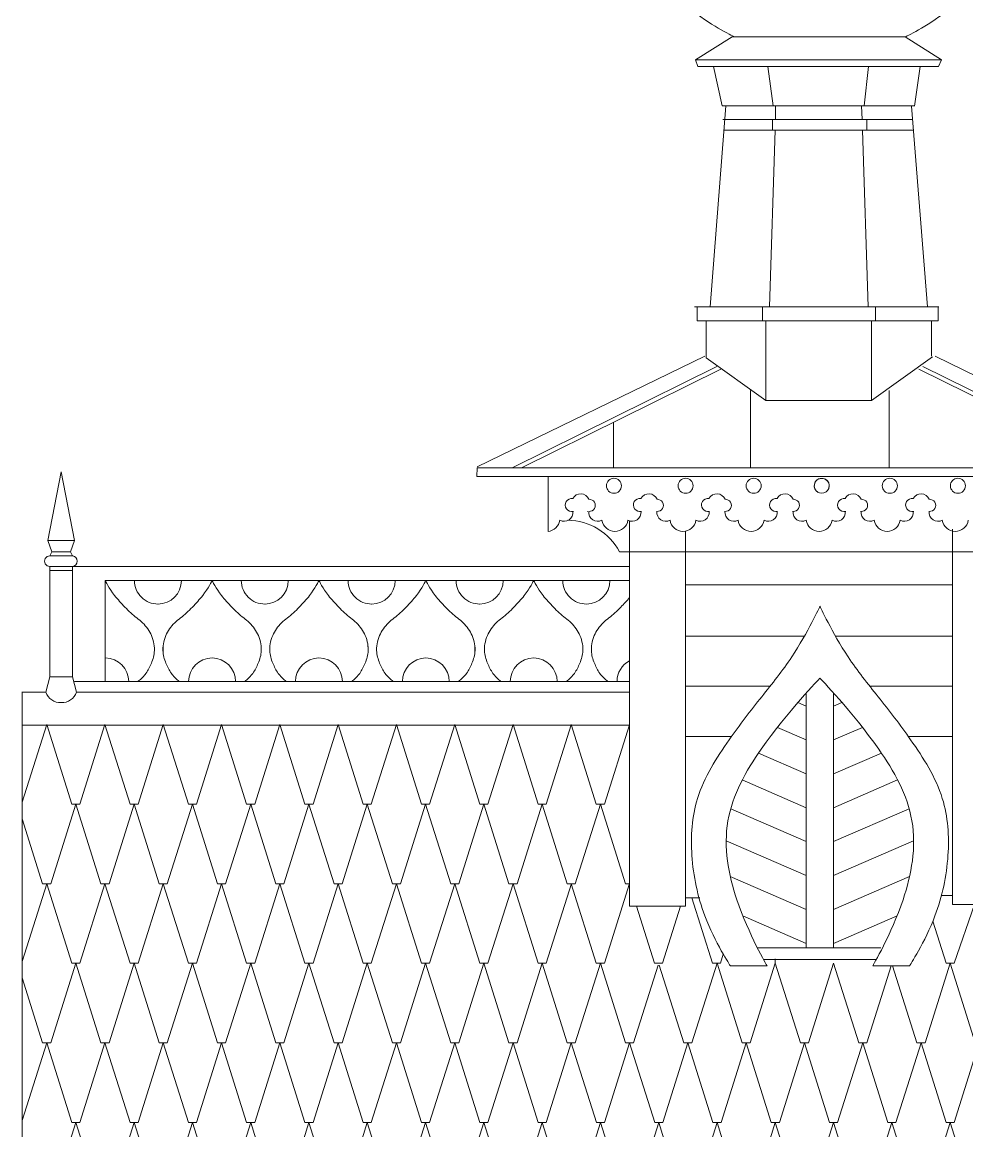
# Model space of a CAD drawing. Header units: millimetres. Extents: x 2399 to 111977, y 1313 to 59551.
# Drawn here: x 35691 to 38098, y 40216 to 43038 of the extents above; entities that cross this region are included whole.
import ezdxf

# ---------------------------------------------------------------- set-up
doc = ezdxf.new("R2010")
doc.units = ezdxf.units.MM
doc.layers.add('hatch1', color=7, linetype='Continuous', lineweight=20, true_color=0x6a6a6a)
doc.layers.add('main line', color=7, linetype='Continuous', lineweight=13)

msp = doc.modelspace()

# ---------------------------------------------------------------- linework, layer by layer
at = {"layer": 'hatch1', "color": 251, "linetype": 'Continuous', "lineweight": 20, "true_color": 0x6a6a6a}
for p, q in [((35753.6629, 41250.1817), (35691.1537, 41052.0918)), ((35753.6629, 41250.1817), (35817.6111, 41047.532)), ((35902.1505, 41250.1817), (35838.2024, 41047.532)), ((35902.1505, 41250.1817), (35966.0987, 41047.532)), ((36050.6381, 41250.1817), (35986.69, 41047.532)), ((36050.6381, 41250.1817), (36114.5862, 41047.532)), ((36199.1257, 41250.1817), (36135.1776, 41047.532)), ((36199.1257, 41250.1817), (36263.0738, 41047.532)), ((36347.6133, 41250.1817), (36283.6652, 41047.532)), ((36347.6133, 41250.1817), (36411.5614, 41047.532)), ((36496.1009, 41250.1817), (36432.1527, 41047.532)), ((36496.1009, 41250.1817), (36560.049, 41047.532)), ((36644.5885, 41250.1817), (36580.6403, 41047.532)), ((36644.5885, 41250.1817), (36708.5366, 41047.532)), ((36793.0761, 41250.1817), (36729.1279, 41047.532)), ((36793.0761, 41250.1817), (36857.0242, 41047.532)), ((36941.5636, 41250.1817), (36877.6155, 41047.532)), ((36941.5636, 41250.1817), (37005.5118, 41047.532)), ((37089.834, 41249.4932), (37026.1031, 41047.532)), ((37089.834, 41250.1817), (37153.7821, 41047.532)), ((37238.1043, 41249.4932), (37174.3734, 41047.532)), ((35827.9067, 41047.532), (35763.9586, 40844.8823)), ((35817.6111, 41047.532), (35838.2024, 41047.532)), ((35827.9067, 41047.532), (35891.8549, 40844.8823)), ((35976.3943, 41047.532), (35912.4462, 40844.8823)), ((35966.0987, 41047.532), (35986.69, 41047.532)), ((35976.3943, 41047.532), (36040.3425, 40844.8823)), ((36124.8819, 41047.532), (36060.9338, 40844.8823)), ((36114.5862, 41047.532), (36135.1776, 41047.532)), ((36124.8819, 41047.532), (36188.83, 40844.8823)), ((36273.3695, 41047.532), (36209.4214, 40844.8823)), ((36263.0738, 41047.532), (36283.6652, 41047.532)), ((36273.3695, 41047.532), (36337.3176, 40844.8823)), ((36421.8571, 41047.532), (36357.909, 40844.8823)), ((36411.5614, 41047.532), (36432.1527, 41047.532)), ((36421.8571, 41047.532), (36485.8052, 40844.8823)), ((36570.3447, 41047.532), (36506.3965, 40844.8823)), ((36560.049, 41047.532), (36580.6403, 41047.532)), ((36570.3447, 41047.532), (36634.2928, 40844.8823)), ((36718.8323, 41047.532), (36654.8841, 40844.8823)), ((36708.5366, 41047.532), (36729.1279, 41047.532)), ((36718.8323, 41047.532), (36782.7804, 40844.8823)), ((36867.3198, 41047.532), (36803.3717, 40844.8823)), ((36857.0242, 41047.532), (36877.6155, 41047.532)), ((36867.3198, 41047.532), (36931.268, 40844.8823)), ((37015.8074, 41047.532), (36951.8593, 40844.8823)), ((37005.5118, 41047.532), (37026.1031, 41047.532)), ((37015.8074, 41047.532), (37079.7556, 40844.8823)), ((37164.0778, 41047.532), (37100.1296, 40844.8823)), ((37153.7821, 41047.532), (37174.3734, 41047.532)), ((37164.0778, 41047.532), (37228.0259, 40844.8823)), ((35691.1537, 41010.3455), (35743.3673, 40844.8823)), ((35753.6629, 40844.8823), (35691.1537, 40646.7924)), ((35743.3673, 40844.8823), (35763.9586, 40844.8823)), ((35753.6629, 40844.8823), (35817.6111, 40642.2326)), ((35902.1505, 40844.8823), (35838.2024, 40642.2326)), ((35891.8549, 40844.8823), (35912.4462, 40844.8823)), ((35902.1505, 40844.8823), (35966.0987, 40642.2326)), ((36050.6381, 40844.8823), (35986.69, 40642.2326)), ((36040.3425, 40844.8823), (36060.9338, 40844.8823)), ((36050.6381, 40844.8823), (36114.5862, 40642.2326)), ((36199.1257, 40844.8823), (36135.1776, 40642.2326)), ((36188.83, 40844.8823), (36209.4214, 40844.8823)), ((36199.1257, 40844.8823), (36263.0738, 40642.2326)), ((36347.6133, 40844.8823), (36283.6652, 40642.2326)), ((36337.3176, 40844.8823), (36357.909, 40844.8823)), ((36347.6133, 40844.8823), (36411.5614, 40642.2326)), ((36496.1009, 40844.8823), (36432.1527, 40642.2326)), ((36485.8052, 40844.8823), (36506.3965, 40844.8823)), ((36496.1009, 40844.8823), (36560.049, 40642.2326)), ((36644.5885, 40844.8823), (36580.6403, 40642.2326)), ((36634.2928, 40844.8823), (36654.8841, 40844.8823)), ((36644.5885, 40844.8823), (36708.5366, 40642.2326)), ((36793.0761, 40844.8823), (36729.1279, 40642.2326)), ((36782.7804, 40844.8823), (36803.3717, 40844.8823)), ((36793.0761, 40844.8823), (36857.0242, 40642.2326)), ((36941.5636, 40844.8823), (36877.6155, 40642.2326)), ((36931.268, 40844.8823), (36951.8593, 40844.8823)), ((36941.5636, 40844.8823), (37005.5118, 40642.2326)), ((37090.2632, 40845.5541), (37026.1031, 40642.2326)), ((37079.5383, 40844.8823), (37100.1296, 40844.8823)), ((37089.834, 40844.8823), (37153.7821, 40642.2326)), ((37238.5336, 40845.5541), (37174.3734, 40642.2326)), ((37227.8087, 40844.8823), (37238.3719, 40844.8823)), ((37238.1043, 40844.8823), (37238.3719, 40844.0343)), ((37397.2419, 40809.084), (37449.8935, 40642.2326)), ((38065.5162, 40642.2326), (38117.0056, 40791.4833)), ((37256.2026, 40787.5295), (37302.0524, 40642.2326)), ((37368.0644, 40787.5295), (37322.2145, 40642.2326)), ((38011.1878, 40749.1445), (38044.9249, 40642.2326)), ((37477.3359, 40665.3035), (37470.0556, 40642.2326)), ((37609.7578, 40642.2326), (37609.7578, 40653.6372)), ((35827.9067, 40642.2326), (35763.9586, 40439.5829)), ((35817.6111, 40642.2326), (35838.2024, 40642.2326)), ((35827.9067, 40642.2326), (35891.8549, 40439.5829)), ((35976.3943, 40642.2326), (35912.4462, 40439.5829)), ((35966.0987, 40642.2326), (35986.69, 40642.2326)), ((35976.3943, 40642.2326), (36040.3425, 40439.5829)), ((36124.8819, 40642.2326), (36060.9338, 40439.5829)), ((36114.5862, 40642.2326), (36135.1776, 40642.2326)), ((36124.8819, 40642.2326), (36188.83, 40439.5829)), ((36273.3695, 40642.2326), (36209.4214, 40439.5829)), ((36263.0738, 40642.2326), (36283.6652, 40642.2326)), ((36273.3695, 40642.2326), (36337.3176, 40439.5829)), ((36421.8571, 40642.2326), (36357.909, 40439.5829)), ((36411.5614, 40642.2326), (36432.1527, 40642.2326)), ((36421.8571, 40642.2326), (36485.8052, 40439.5829)), ((36570.3447, 40642.2326), (36506.3965, 40439.5829)), ((36560.049, 40642.2326), (36580.6403, 40642.2326)), ((36570.3447, 40642.2326), (36634.2928, 40439.5829)), ((36718.8323, 40642.2326), (36654.8841, 40439.5829)), ((36708.5366, 40642.2326), (36729.1279, 40642.2326)), ((36718.8323, 40642.2326), (36782.7804, 40439.5829)), ((36867.3198, 40642.2326), (36803.3717, 40439.5829)), ((36857.0242, 40642.2326), (36877.6155, 40642.2326)), ((36867.3198, 40642.2326), (36931.268, 40439.5829)), ((37015.8074, 40642.2326), (36951.8593, 40439.5829)), ((37005.5118, 40642.2326), (37026.1031, 40642.2326)), ((37015.8074, 40642.2326), (37079.7556, 40439.5829)), ((37164.295, 40642.2326), (37100.3469, 40439.5829)), ((37153.7821, 40642.2326), (37174.3734, 40642.2326)), ((37164.295, 40642.2326), (37228.2432, 40439.5829)), ((37311.2923, 40637.5097), (37248.8345, 40439.5829)), ((37301.6232, 40642.2326), (37322.2145, 40642.2326)), ((37314.273, 40637.5097), (37376.7307, 40439.5829)), ((37461.2702, 40642.2326), (37397.3221, 40439.5829)), ((37449.4643, 40642.2326), (37470.0556, 40642.2326)), ((37461.2702, 40642.2326), (37525.2183, 40439.5829)), ((37609.7578, 40642.2326), (37545.8097, 40439.5829)), ((37609.7578, 40642.2326), (37673.7059, 40439.5829)), ((37758.2454, 40642.2326), (37694.2972, 40439.5829)), ((37758.2454, 40642.2326), (37822.1935, 40439.5829)), ((37904.7282, 40635.8795), (37842.7848, 40439.5829)), ((37908.7377, 40635.8795), (37970.6811, 40439.5829)), ((38055.2206, 40642.2326), (37991.2724, 40439.5829)), ((38044.9249, 40642.2326), (38065.5162, 40642.2326)), ((38055.2206, 40642.2326), (38119.1687, 40439.5829)), ((35691.1537, 40605.0462), (35743.3673, 40439.5829)), ((35753.6629, 40439.5829), (35691.1537, 40241.493)), ((35743.3673, 40439.5829), (35763.9586, 40439.5829)), ((35753.6629, 40439.5829), (35817.6111, 40236.9332)), ((35902.1505, 40439.5829), (35838.2024, 40236.9332)), ((35891.8549, 40439.5829), (35912.4462, 40439.5829)), ((35902.1505, 40439.5829), (35966.0987, 40236.9332)), ((36050.6381, 40439.5829), (35986.69, 40236.9332)), ((36040.3425, 40439.5829), (36060.9338, 40439.5829)), ((36050.6381, 40439.5829), (36114.5862, 40236.9332)), ((36199.1257, 40439.5829), (36135.1776, 40236.9332)), ((36188.83, 40439.5829), (36209.4214, 40439.5829)), ((36199.1257, 40439.5829), (36263.0738, 40236.9332)), ((36347.6133, 40439.5829), (36283.6652, 40236.9332)), ((36337.3176, 40439.5829), (36357.909, 40439.5829)), ((36347.6133, 40439.5829), (36411.5614, 40236.9332)), ((36496.1009, 40439.5829), (36432.1527, 40236.9332)), ((36485.8052, 40439.5829), (36506.3965, 40439.5829)), ((36496.1009, 40439.5829), (36560.049, 40236.9332)), ((36644.5885, 40439.5829), (36580.6403, 40236.9332)), ((36634.2928, 40439.5829), (36654.8841, 40439.5829)), ((36644.5885, 40439.5829), (36708.5366, 40236.9332)), ((36793.0761, 40439.5829), (36729.1279, 40236.9332)), ((36782.7804, 40439.5829), (36803.3717, 40439.5829)), ((36793.0761, 40439.5829), (36857.0242, 40236.9332)), ((36941.5636, 40439.5829), (36877.6155, 40236.9332)), ((36931.268, 40439.5829), (36951.8593, 40439.5829)), ((36941.5636, 40439.5829), (37005.5118, 40236.9332)), ((37090.0512, 40439.5829), (37026.1031, 40236.9332)), ((37079.7556, 40439.5829), (37100.3469, 40439.5829)), ((37090.0512, 40439.5829), (37153.9994, 40236.9332)), ((37238.5388, 40439.5829), (37174.5907, 40236.9332)), ((37228.2432, 40439.5829), (37248.8345, 40439.5829)), ((37238.5388, 40439.5829), (37302.487, 40236.9332)), ((37387.0264, 40439.5829), (37323.0783, 40236.9332)), ((37376.7307, 40439.5829), (37397.3221, 40439.5829)), ((37387.0264, 40439.5829), (37450.9745, 40236.9332)), ((37535.514, 40439.5829), (37471.5659, 40236.9332)), ((37525.2183, 40439.5829), (37545.8097, 40439.5829)), ((37535.514, 40439.5829), (37599.4621, 40236.9332)), ((37684.0016, 40439.5829), (37620.0534, 40236.9332)), ((37673.7059, 40439.5829), (37694.2972, 40439.5829)), ((37684.0016, 40439.5829), (37747.9497, 40236.9332)), ((37832.4892, 40439.5829), (37768.541, 40236.9332)), ((37822.1935, 40439.5829), (37842.7848, 40439.5829)), ((37832.4892, 40439.5829), (37896.4373, 40236.9332)), ((37980.9768, 40439.5829), (37917.0286, 40236.9332)), ((37970.6811, 40439.5829), (37991.2724, 40439.5829)), ((37980.9768, 40439.5829), (38044.9249, 40236.9332)), ((38129.4643, 40439.5829), (38065.5162, 40236.9332)), ((35827.9067, 40236.9332), (35763.9586, 40034.2835)), ((35817.6111, 40236.9332), (35838.2024, 40236.9332)), ((35827.9067, 40236.9332), (35891.8549, 40034.2835)), ((35976.3943, 40236.9332), (35912.4462, 40034.2835)), ((35966.0987, 40236.9332), (35986.69, 40236.9332)), ((35976.3943, 40236.9332), (36040.3425, 40034.2835)), ((36124.8819, 40236.9332), (36060.9338, 40034.2835)), ((36114.5862, 40236.9332), (36135.1776, 40236.9332)), ((36124.8819, 40236.9332), (36188.83, 40034.2835)), ((36273.3695, 40236.9332), (36209.4214, 40034.2835)), ((36263.0738, 40236.9332), (36283.6652, 40236.9332)), ((36273.3695, 40236.9332), (36337.3176, 40034.2835)), ((36421.8571, 40236.9332), (36357.909, 40034.2835)), ((36411.5614, 40236.9332), (36432.1527, 40236.9332)), ((36421.8571, 40236.9332), (36485.8052, 40034.2835)), ((36570.3447, 40236.9332), (36506.3965, 40034.2835)), ((36560.049, 40236.9332), (36580.6403, 40236.9332)), ((36570.3447, 40236.9332), (36634.2928, 40034.2835)), ((36718.8323, 40236.9332), (36654.8841, 40034.2835)), ((36708.5366, 40236.9332), (36729.1279, 40236.9332)), ((36718.8323, 40236.9332), (36782.7804, 40034.2835)), ((36867.3198, 40236.9332), (36803.3717, 40034.2835)), ((36857.0242, 40236.9332), (36877.6155, 40236.9332)), ((36867.3198, 40236.9332), (36931.268, 40034.2835)), ((37015.8074, 40236.9332), (36951.8593, 40034.2835)), ((37005.5118, 40236.9332), (37026.1031, 40236.9332)), ((37015.8074, 40236.9332), (37079.7556, 40034.2835)), ((37164.295, 40236.9332), (37100.3469, 40034.2835)), ((37153.9994, 40236.9332), (37174.5907, 40236.9332)), ((37164.295, 40236.9332), (37228.2432, 40034.2835)), ((37312.7826, 40236.9332), (37248.8345, 40034.2835)), ((37302.487, 40236.9332), (37323.0783, 40236.9332)), ((37312.7826, 40236.9332), (37376.7307, 40034.2835)), ((37461.2702, 40236.9332), (37397.3221, 40034.2835)), ((37450.9745, 40236.9332), (37471.5659, 40236.9332)), ((37461.2702, 40236.9332), (37525.2183, 40034.2835)), ((37609.7578, 40236.9332), (37545.8097, 40034.2835)), ((37599.4621, 40236.9332), (37620.0534, 40236.9332)), ((37609.7578, 40236.9332), (37673.7059, 40034.2835)), ((37758.2454, 40236.9332), (37694.2972, 40034.2835)), ((37747.9497, 40236.9332), (37768.541, 40236.9332)), ((37758.2454, 40236.9332), (37822.1935, 40034.2835)), ((37906.733, 40236.9332), (37842.7848, 40034.2835)), ((37896.4373, 40236.9332), (37917.0286, 40236.9332)), ((37906.733, 40236.9332), (37970.6811, 40034.2835)), ((38055.2206, 40236.9332), (37991.2724, 40034.2835)), ((38044.9249, 40236.9332), (38065.5162, 40236.9332)), ((38055.2206, 40236.9332), (38119.1687, 40034.2835))]:
    msp.add_line(p, q, dxfattribs=at)
at = {"layer": 'main line', "color": 7, "linetype": 'Continuous', "lineweight": 13}
for p, q in [((37499.8129, 43000.9959), (37406.6669, 42942.41)), ((37940.454, 43000.9959), (37499.8129, 43000.9959)), ((37940.454, 43000.9959), (38033.2674, 42942.41)), ((37412.0079, 42925.4284), (37406.6669, 42942.41)), ((38033.2674, 42942.41), (37406.6669, 42942.41)), ((38033.2674, 42942.41), (38025.7198, 42925.4284)), ((38025.7198, 42925.4284), (37412.0079, 42925.4284)), ((37474.4312, 42825.8318), (37451.9869, 42925.4284)), ((37604.427, 42825.8318), (37591.12, 42925.4284)), ((37836.0813, 42825.8318), (37847.04, 42925.4284)), ((37978.727, 42925.4284), (37964.6993, 42824.429)), ((37483.4265, 42825.806), (37443.7984, 42313.9353)), ((37474.4312, 42825.8318), (37964.6993, 42825.8318)), ((37610.6072, 42790.3259), (37610.6072, 42825.8318)), ((37830.6641, 42790.3259), (37829.5108, 42825.8318)), ((37956.9671, 42824.4511), (37997.314, 42313.9353)), ((37959.6641, 42790.3259), (37476.155, 42790.3259)), ((37602.8615, 42763.7003), (37602.8615, 42790.3259)), ((37843.1262, 42763.7003), (37843.1262, 42790.3259)), ((37961.7683, 42763.7003), (37478.6184, 42763.7003)), ((37595.1341, 42313.9353), (37609.7424, 42763.7003)), ((37846.1371, 42313.9353), (37831.5289, 42763.7003)), ((38026.0009, 42313.9353), (37404.3385, 42313.9353)), ((37410.8311, 42278.2263), (37410.8311, 42313.9353)), ((37577.2828, 42278.2263), (37577.2828, 42313.9353)), ((37865.1298, 42278.2263), (37865.1298, 42313.9353)), ((38024.3778, 42278.2263), (38024.3778, 42312.3122)), ((38024.3778, 42278.2263), (37410.8311, 42278.2263)), ((37433.7113, 42183.6407), (37433.7113, 42278.2263)), ((37585.6563, 42075.2195), (37585.6563, 42278.2263)), ((37854.6105, 42075.2195), (37854.6105, 42278.2263)), ((38007.2737, 42187.9148), (38007.2737, 42278.2263)), ((36850.4873, 41905.8668), (37430.125, 42187.9148)), ((37585.6563, 42075.2195), (37433.7113, 42183.6407)), ((38009.9151, 42186.0159), (37854.6105, 42075.2195)), ((38596.4431, 41905.8668), (38016.8054, 42187.9148)), ((36939.3749, 41903.6763), (37461.0954, 42162.0367)), ((37471.4324, 42154.6621), (36963.0194, 41903.6763)), ((37975.4979, 42154.6621), (38483.9109, 41903.6763)), ((38507.5555, 41903.6763), (37985.835, 42162.0367)), ((37546.8523, 42100.8566), (37546.8523, 41903.6763)), ((37900.0781, 42100.8566), (37900.0781, 41903.6763)), ((37854.6105, 42075.2195), (37585.6563, 42075.2195)), ((37197.7901, 42019.5744), (37197.7901, 41903.6763)), ((35756.5619, 41718.6391), (35790.4689, 41893.8145)), ((35824.3758, 41718.6391), (35790.4689, 41893.8145)), ((36849.5427, 41881.7898), (36850.4873, 41903.6763)), ((38596.4431, 41903.6763), (36850.4873, 41903.6763)), ((37732.407, 41881.7898), (36849.5427, 41881.7898)), ((37030.7232, 41741.7125), (37030.7232, 41881.9425)), ((38594.4646, 41881.7898), (37731.2691, 41881.7898)), ((37238.3719, 41768.413), (37238.3719, 40787.5295)), ((37381.3956, 40787.5295), (37381.3956, 41742.3772)), ((38061.1509, 41747.7509), (38061.1509, 40791.4833)), ((35766.942, 41689.4961), (35756.5619, 41718.6391)), ((35756.5619, 41718.6391), (35824.3758, 41718.6391)), ((35813.9957, 41689.4961), (35824.3758, 41718.6391)), ((35761.4188, 41679.4456), (35766.942, 41689.4961)), ((35761.4188, 41679.4456), (35821.267, 41679.4456)), ((35766.942, 41689.4961), (35790.4689, 41689.4961)), ((35813.9957, 41689.4961), (35790.4689, 41689.4961)), ((35819.5189, 41679.4456), (35813.9957, 41689.4961)), ((38233.9461, 41689.8439), (37212.9843, 41689.8439)), ((37238.3719, 41652.6094), (35761.7907, 41652.6094)), ((35761.7907, 41371.3362), (35761.7907, 41652.6094)), ((35761.7907, 41642.3496), (35819.147, 41642.3496)), ((35819.147, 41371.3362), (35819.147, 41652.6094)), ((35819.147, 41646.8011), (35819.147, 41594.7892)), ((35902.7569, 41616.79), (36512.328, 41616.79)), ((35902.9353, 41616.79), (35902.9353, 41359.7105)), ((37238.3719, 41616.79), (36512.328, 41616.79)), ((36963.8742, 41616.79), (36512.328, 41616.79)), ((37762.2981, 41605.4459), (37381.3956, 41605.4459)), ((38061.1509, 41605.4459), (37762.2981, 41605.4459)), ((37684.0227, 41475.3506), (37381.3956, 41475.3506)), ((38061.1509, 41475.3506), (37762.9076, 41475.3506)), ((36050.0009, 41449.1308), (36050.0009, 41433.8718)), ((36322.2448, 41449.1308), (36322.2448, 41433.8718)), ((36572.2448, 41433.8718), (36572.2448, 41449.1308)), ((36844.4887, 41433.8718), (36844.4887, 41449.1308)), ((37119.2217, 41433.8718), (37119.2217, 41449.1308)), ((35761.7907, 41371.3362), (35751.1298, 41332.2904)), ((35761.7907, 41371.3362), (35819.147, 41371.3362)), ((35819.147, 41371.3362), (35829.8079, 41332.2904)), ((35824.4775, 41359.7105), (36363.8121, 41359.7105)), ((36363.8121, 41359.6942), (37238.3719, 41359.6942)), ((35691.1537, 36662.9693), (35691.1537, 41333.406)), ((35693.2021, 41332.2904), (35751.1298, 41332.2904)), ((35829.6791, 41332.2904), (35829.8079, 41332.2904)), ((35829.8079, 41332.2904), (37238.3719, 41332.2904)), ((37596.3955, 41347.6352), (37381.3956, 41347.6352)), ((37688.7187, 41330.4963), (37688.7187, 40683.0234)), ((37757.6451, 41331.1292), (37757.6451, 40680.5499)), ((38061.1509, 41347.6352), (37850.5348, 41347.6352)), ((37688.7187, 41297.2679), (37667.5784, 41306.4569)), ((37758.2116, 41297.2679), (37779.352, 41306.4569)), ((37238.3719, 41248.5515), (35691.1537, 41248.5515)), ((37238.3719, 41248.5515), (35691.1537, 41248.5515)), ((37688.7187, 41210.9321), (37615.1616, 41242.9049)), ((37758.2116, 41210.9321), (37831.7687, 41242.9049)), ((37498.4436, 41219.9198), (37381.3956, 41219.9198)), ((38061.1509, 41219.9198), (37948.4868, 41219.9198)), ((37688.7187, 41124.5964), (37566.9794, 41177.5123)), ((37758.2116, 41124.5964), (37879.9509, 41177.5123)), ((37688.7187, 41038.2606), (37525.564, 41109.1784)), ((37758.2116, 41038.2606), (37921.3663, 41109.1784)), ((37688.7187, 40951.9249), (37496.073, 41035.6613)), ((37758.2116, 40951.9249), (37950.8574, 41035.6613)), ((37688.7187, 40865.5891), (37484.7251, 40954.2581)), ((37758.2116, 40865.5891), (37962.2052, 40954.2581)), ((37688.7187, 40779.2533), (37495.0331, 40863.4418)), ((37758.2116, 40779.2533), (37951.8973, 40863.4418)), ((37381.3956, 40809.084), (37417.272, 40809.084)), ((37381.3956, 40809.084), (37417.272, 40809.084)), ((38033.0602, 40814.5401), (38061.1509, 40814.5401)), ((38033.0602, 40814.5401), (38061.1509, 40814.5401)), ((38211.1047, 40791.4833), (38061.1509, 40791.4833)), ((38162.0445, 40791.4833), (38061.1509, 40791.4833)), ((37381.3956, 40787.5295), (37238.3719, 40787.5295)), ((37381.3956, 40787.5295), (37278.3017, 40787.5295)), ((37688.7187, 40692.9176), (37526.8876, 40763.26)), ((37758.2116, 40692.9176), (37920.0427, 40763.26)), ((37564.1441, 40681.531), (37879.0212, 40681.531)), ((37867.2427, 40652.007), (37579.6877, 40652.007)), ((37588.7593, 40635.8795), (37495.1937, 40635.8795)), ((37951.7366, 40635.8795), (37858.171, 40635.8795))]:
    msp.add_line(p, q, dxfattribs=at)
at = {"layer": 'main line', "color": 7, "linetype": 'Continuous', "lineweight": 13, "flags": 128}
for points in [[(37095.4593, 41792.8607, -1.219803903), (37094.0288, 41825.5426, -0.63216014), (37134.9928, 41823.5444, -1.067465283), (37134.7581, 41792.8607, 0.60309642), (37168.1499, 41770.0945)], [(37095.4593, 41792.8607, -1.219803903), (37094.0288, 41825.5426, -0.63216014), (37134.9928, 41823.5444, -1.067465283), (37134.7581, 41792.8607, 0.60309642), (37168.1499, 41770.0945)], [(37095.4593, 41792.8607, -1.219803903), (37094.0288, 41825.5426, -0.63216014), (37134.9928, 41823.5444, -1.067465283), (37134.7581, 41792.8607, 0.60309642), (37168.1499, 41770.0945)], [(37095.4593, 41792.8607, -1.219803903), (37094.0288, 41825.5426, -0.63216014), (37134.9928, 41823.5444, -1.067465283), (37134.7581, 41792.8607, 0.60309642), (37168.1499, 41770.0945)], [(37095.4593, 41792.8607, -1.219803903), (37094.0288, 41825.5426, -0.63216014), (37134.9928, 41823.5444, -1.067465283), (37134.7581, 41792.8607, 0.60309642), (37168.1499, 41770.0945)], [(37095.4593, 41792.8607, -1.219803903), (37094.0288, 41825.5426, -0.63216014), (37134.9928, 41823.5444, -1.067465283), (37134.7581, 41792.8607, 0.60309642), (37168.1499, 41770.0945)], [(37268.8712, 41792.8607, -1.219803903), (37267.4408, 41825.5426, -0.63216014), (37308.4048, 41823.5444, -1.067465283), (37308.1701, 41792.8607, 0.60309642), (37341.5618, 41770.0945)], [(37268.8712, 41792.8607, -1.219803903), (37267.4408, 41825.5426, -0.63216014), (37308.4048, 41823.5444, -1.067465283), (37308.1701, 41792.8607, 0.60309642), (37341.5618, 41770.0945)], [(37268.8712, 41792.8607, -1.219803903), (37267.4408, 41825.5426, -0.63216014), (37308.4048, 41823.5444, -1.067465283), (37308.1701, 41792.8607, 0.60309642), (37341.5618, 41770.0945)], [(37268.8712, 41792.8607, -1.219803903), (37267.4408, 41825.5426, -0.63216014), (37308.4048, 41823.5444, -1.067465283), (37308.1701, 41792.8607, 0.60309642), (37341.5618, 41770.0945)], [(37268.8712, 41792.8607, -1.219803903), (37267.4408, 41825.5426, -0.63216014), (37308.4048, 41823.5444, -1.067465283), (37308.1701, 41792.8607, 0.60309642), (37341.5618, 41770.0945)], [(37268.8712, 41792.8607, -1.219803903), (37267.4408, 41825.5426, -0.63216014), (37308.4048, 41823.5444, -1.067465283), (37308.1701, 41792.8607, 0.60309642), (37341.5618, 41770.0945)], [(37442.2832, 41792.8607, -1.219803903), (37440.8528, 41825.5426, -0.63216014), (37481.8168, 41823.5444, -1.067465283), (37481.582, 41792.8607, 0.60309642), (37514.9738, 41770.0945)], [(37442.2832, 41792.8607, -1.219803903), (37440.8528, 41825.5426, -0.63216014), (37481.8168, 41823.5444, -1.067465283), (37481.582, 41792.8607, 0.60309642), (37514.9738, 41770.0945)], [(37442.2832, 41792.8607, -1.219803903), (37440.8528, 41825.5426, -0.63216014), (37481.8168, 41823.5444, -1.067465283), (37481.582, 41792.8607, 0.60309642), (37514.9738, 41770.0945)], [(37442.2832, 41792.8607, -1.219803903), (37440.8528, 41825.5426, -0.63216014), (37481.8168, 41823.5444, -1.067465283), (37481.582, 41792.8607, 0.60309642), (37514.9738, 41770.0945)], [(37442.2832, 41792.8607, -1.219803903), (37440.8528, 41825.5426, -0.63216014), (37481.8168, 41823.5444, -1.067465283), (37481.582, 41792.8607, 0.60309642), (37514.9738, 41770.0945)], [(37442.2832, 41792.8607, -1.219803903), (37440.8528, 41825.5426, -0.63216014), (37481.8168, 41823.5444, -1.067465283), (37481.582, 41792.8607, 0.60309642), (37514.9738, 41770.0945)], [(37615.6952, 41792.8607, -1.219803903), (37614.2647, 41825.5426, -0.63216014), (37655.2287, 41823.5444, -1.067465283), (37654.994, 41792.8607, 0.60309642), (37688.3858, 41770.0945)], [(37615.6952, 41792.8607, -1.219803903), (37614.2647, 41825.5426, -0.63216014), (37655.2287, 41823.5444, -1.067465283), (37654.994, 41792.8607, 0.60309642), (37688.3858, 41770.0945)], [(37615.6952, 41792.8607, -1.219803903), (37614.2647, 41825.5426, -0.63216014), (37655.2287, 41823.5444, -1.067465283), (37654.994, 41792.8607, 0.60309642), (37688.3858, 41770.0945)], [(37615.6952, 41792.8607, -1.219803903), (37614.2647, 41825.5426, -0.63216014), (37655.2287, 41823.5444, -1.067465283), (37654.994, 41792.8607, 0.60309642), (37688.3858, 41770.0945)], [(37615.6952, 41792.8607, -1.219803903), (37614.2647, 41825.5426, -0.63216014), (37655.2287, 41823.5444, -1.067465283), (37654.994, 41792.8607, 0.60309642), (37688.3858, 41770.0945)], [(37615.6952, 41792.8607, -1.219803903), (37614.2647, 41825.5426, -0.63216014), (37655.2287, 41823.5444, -1.067465283), (37654.994, 41792.8607, 0.60309642), (37688.3858, 41770.0945)], [(37789.1071, 41792.8607, -1.219803903), (37787.6767, 41825.5426, -0.63216014), (37828.6407, 41823.5444, -1.067465283), (37828.406, 41792.8607, 0.60309642), (37861.7977, 41770.0945)], [(37789.1071, 41792.8607, -1.219803903), (37787.6767, 41825.5426, -0.63216014), (37828.6407, 41823.5444, -1.067465283), (37828.406, 41792.8607, 0.60309642), (37861.7977, 41770.0945)], [(37789.1071, 41792.8607, -1.219803903), (37787.6767, 41825.5426, -0.63216014), (37828.6407, 41823.5444, -1.067465283), (37828.406, 41792.8607, 0.60309642), (37861.7977, 41770.0945)], [(37789.1071, 41792.8607, -1.219803903), (37787.6767, 41825.5426, -0.63216014), (37828.6407, 41823.5444, -1.067465283), (37828.406, 41792.8607, 0.60309642), (37861.7977, 41770.0945)], [(37789.1071, 41792.8607, -1.219803903), (37787.6767, 41825.5426, -0.63216014), (37828.6407, 41823.5444, -1.067465283), (37828.406, 41792.8607, 0.60309642), (37861.7977, 41770.0945)], [(37789.1071, 41792.8607, -1.219803903), (37787.6767, 41825.5426, -0.63216014), (37828.6407, 41823.5444, -1.067465283), (37828.406, 41792.8607, 0.60309642), (37861.7977, 41770.0945)], [(37962.5191, 41792.8607, -1.219803903), (37961.0887, 41825.5426, -0.63216014), (38002.0527, 41823.5444, -1.067465283), (38001.8179, 41792.8607, 0.60309642), (38035.2097, 41770.0945)], [(37962.5191, 41792.8607, -1.219803903), (37961.0887, 41825.5426, -0.63216014), (38002.0527, 41823.5444, -1.067465283), (38001.8179, 41792.8607, 0.60309642), (38035.2097, 41770.0945)], [(37962.5191, 41792.8607, -1.219803903), (37961.0887, 41825.5426, -0.63216014), (38002.0527, 41823.5444, -1.067465283), (38001.8179, 41792.8607, 0.60309642), (38035.2097, 41770.0945)], [(37962.5191, 41792.8607, -1.219803903), (37961.0887, 41825.5426, -0.63216014), (38002.0527, 41823.5444, -1.067465283), (38001.8179, 41792.8607, 0.60309642), (38035.2097, 41770.0945)], [(37962.5191, 41792.8607, -1.219803903), (37961.0887, 41825.5426, -0.63216014), (38002.0527, 41823.5444, -1.067465283), (38001.8179, 41792.8607, 0.60309642), (38035.2097, 41770.0945)], [(37962.5191, 41792.8607, -1.219803903), (37961.0887, 41825.5426, -0.63216014), (38002.0527, 41823.5444, -1.067465283), (38001.8179, 41792.8607, 0.60309642), (38035.2097, 41770.0945)], [(37094.2616, 41792.8607, -0.60309642), (37060.8698, 41770.0945)], [(37094.2616, 41792.8607, -0.60309642), (37060.8698, 41770.0945)], [(37094.2616, 41792.8607, -0.60309642), (37060.8698, 41770.0945)], [(37094.2616, 41792.8607, -0.60309642), (37060.8698, 41770.0945)], [(37094.2616, 41792.8607, -0.60309642), (37060.8698, 41770.0945)], [(37094.2616, 41792.8607, -0.60309642), (37060.8698, 41770.0945)], [(37131.1057, 41792.8607, 0.017938026), (37132.277, 41792.6169)], [(37131.1057, 41792.8607, 0.017938026), (37132.277, 41792.6169)], [(37131.1057, 41792.8607, 0.017938026), (37132.277, 41792.6169)], [(37131.1057, 41792.8607, 0.017938026), (37132.277, 41792.6169)], [(37131.1057, 41792.8607, 0.017938026), (37132.277, 41792.6169)], [(37131.1057, 41792.8607, 0.017938026), (37132.277, 41792.6169)], [(37267.6735, 41792.8607, -0.60309642), (37234.2818, 41770.0945)], [(37267.6735, 41792.8607, -0.60309642), (37234.2818, 41770.0945)], [(37267.6735, 41792.8607, -0.60309642), (37234.2818, 41770.0945)], [(37267.6735, 41792.8607, -0.60309642), (37234.2818, 41770.0945)], [(37267.6735, 41792.8607, -0.60309642), (37234.2818, 41770.0945)], [(37267.6735, 41792.8607, -0.60309642), (37234.2818, 41770.0945)], [(37306.9723, 41792.8607, 0.017938026), (37308.1437, 41792.6169)], [(37306.9723, 41792.8607, 0.017938026), (37308.1437, 41792.6169)], [(37306.9723, 41792.8607, 0.017938026), (37308.1437, 41792.6169)], [(37306.9723, 41792.8607, 0.017938026), (37308.1437, 41792.6169)], [(37306.9723, 41792.8607, 0.017938026), (37308.1437, 41792.6169)], [(37306.9723, 41792.8607, 0.017938026), (37308.1437, 41792.6169)], [(37441.0855, 41792.8607, -0.60309642), (37407.6937, 41770.0945)], [(37441.0855, 41792.8607, -0.60309642), (37407.6937, 41770.0945)], [(37441.0855, 41792.8607, -0.60309642), (37407.6937, 41770.0945)], [(37441.0855, 41792.8607, -0.60309642), (37407.6937, 41770.0945)], [(37441.0855, 41792.8607, -0.60309642), (37407.6937, 41770.0945)], [(37441.0855, 41792.8607, -0.60309642), (37407.6937, 41770.0945)], [(37480.3843, 41792.8607, 0.017938026), (37481.5557, 41792.6169)], [(37480.3843, 41792.8607, 0.017938026), (37481.5557, 41792.6169)], [(37480.3843, 41792.8607, 0.017938026), (37481.5557, 41792.6169)], [(37480.3843, 41792.8607, 0.017938026), (37481.5557, 41792.6169)], [(37480.3843, 41792.8607, 0.017938026), (37481.5557, 41792.6169)], [(37480.3843, 41792.8607, 0.017938026), (37481.5557, 41792.6169)], [(37614.4975, 41792.8607, -0.60309642), (37581.1057, 41770.0945)], [(37614.4975, 41792.8607, -0.60309642), (37581.1057, 41770.0945)], [(37614.4975, 41792.8607, -0.60309642), (37581.1057, 41770.0945)], [(37614.4975, 41792.8607, -0.60309642), (37581.1057, 41770.0945)], [(37614.4975, 41792.8607, -0.60309642), (37581.1057, 41770.0945)], [(37614.4975, 41792.8607, -0.60309642), (37581.1057, 41770.0945)], [(37653.7963, 41792.8607, 0.017938026), (37654.9676, 41792.6169)], [(37653.7963, 41792.8607, 0.017938026), (37654.9676, 41792.6169)], [(37653.7963, 41792.8607, 0.017938026), (37654.9676, 41792.6169)], [(37653.7963, 41792.8607, 0.017938026), (37654.9676, 41792.6169)], [(37653.7963, 41792.8607, 0.017938026), (37654.9676, 41792.6169)], [(37653.7963, 41792.8607, 0.017938026), (37654.9676, 41792.6169)], [(37787.9094, 41792.8607, -0.60309642), (37754.5177, 41770.0945)], [(37787.9094, 41792.8607, -0.60309642), (37754.5177, 41770.0945)], [(37787.9094, 41792.8607, -0.60309642), (37754.5177, 41770.0945)], [(37787.9094, 41792.8607, -0.60309642), (37754.5177, 41770.0945)], [(37787.9094, 41792.8607, -0.60309642), (37754.5177, 41770.0945)], [(37787.9094, 41792.8607, -0.60309642), (37754.5177, 41770.0945)], [(37827.2082, 41792.8607, 0.017938026), (37828.3796, 41792.6169)], [(37827.2082, 41792.8607, 0.017938026), (37828.3796, 41792.6169)], [(37827.2082, 41792.8607, 0.017938026), (37828.3796, 41792.6169)], [(37827.2082, 41792.8607, 0.017938026), (37828.3796, 41792.6169)], [(37827.2082, 41792.8607, 0.017938026), (37828.3796, 41792.6169)], [(37827.2082, 41792.8607, 0.017938026), (37828.3796, 41792.6169)], [(37961.3214, 41792.8607, -0.60309642), (37927.9296, 41770.0945)], [(37961.3214, 41792.8607, -0.60309642), (37927.9296, 41770.0945)], [(37961.3214, 41792.8607, -0.60309642), (37927.9296, 41770.0945)], [(37961.3214, 41792.8607, -0.60309642), (37927.9296, 41770.0945)], [(37961.3214, 41792.8607, -0.60309642), (37927.9296, 41770.0945)], [(37961.3214, 41792.8607, -0.60309642), (37927.9296, 41770.0945)], [(38000.6202, 41792.8607, 0.017938026), (38001.7916, 41792.6169)], [(38000.6202, 41792.8607, 0.017938026), (38001.7916, 41792.6169)], [(38000.6202, 41792.8607, 0.017938026), (38001.7916, 41792.6169)], [(38000.6202, 41792.8607, 0.017938026), (38001.7916, 41792.6169)], [(38000.6202, 41792.8607, 0.017938026), (38001.7916, 41792.6169)], [(38000.6202, 41792.8607, 0.017938026), (38001.7916, 41792.6169)]]:
    msp.add_lwpolyline(points, format="xyb", dxfattribs=at)
at = {"layer": 'main line', "color": 7, "linetype": 'Continuous', "lineweight": 13}
for centre in [(37198.701, 41857.9734), (37198.701, 41857.9734), (37198.701, 41857.9734), (37198.701, 41857.9734), (37198.701, 41857.9734), (37198.701, 41857.9734), (37381.2965, 41857.9734), (37381.2965, 41857.9734), (37381.2965, 41857.9734), (37381.2965, 41857.9734), (37381.2965, 41857.9734), (37381.2965, 41857.9734), (37554.7085, 41857.9734), (37554.7085, 41857.9734), (37554.7085, 41857.9734), (37554.7085, 41857.9734), (37554.7085, 41857.9734), (37554.7085, 41857.9734), (37901.5324, 41857.9734), (37901.5324, 41857.9734), (37901.5324, 41857.9734), (37901.5324, 41857.9734), (37901.5324, 41857.9734), (37901.5324, 41857.9734), (38074.9444, 41857.9734), (38074.9444, 41857.9734), (38074.9444, 41857.9734), (38074.9444, 41857.9734), (38074.9444, 41857.9734), (38074.9444, 41857.9734)]:
    msp.add_circle(centre, 19.1338, dxfattribs=at)
for centre, radius, start, end in [((37728.1205, 41857.9734), 19.1338, 97.3356794, 304.535571), ((37728.1205, 41857.9734), 19.1338, 97.3356794, 240.7549408), ((37728.1205, 41857.9734), 19.1338, 97.3356794, 240.7549408), ((37728.1205, 41857.9734), 19.1338, 97.3356794, 240.7549408), ((37728.1205, 41857.9734), 19.1338, 97.3356794, 240.7549408), ((37728.1205, 41857.9734), 19.1338, 97.3356794, 240.7549408), ((37728.1205, 41857.9734), 19.1338, 304.4141149, 101.1086618), ((37728.1205, 41857.9734), 19.1338, 304.4141149, 77.495265), ((37728.1205, 41857.9734), 19.1338, 304.4141149, 77.495265), ((37728.1205, 41857.9734), 19.1338, 304.4141149, 77.495265), ((37728.1205, 41857.9734), 19.1338, 304.4141149, 77.495265), ((37728.1205, 41857.9734), 19.1338, 304.4141149, 77.495265), ((37027.8038, 41775.133), 33.4476, 275.0071478, 351.3360566), ((37078.7855, 41618.1594), 152.1446, 28.1096186, 89.2325416), ((37201.2158, 41775.133), 33.4476, 188.6639434, 351.3360566), ((37374.6278, 41775.133), 33.4476, 188.6639434, 351.3360566), ((37548.0397, 41775.133), 33.4476, 188.6639434, 351.3360566), ((37721.4517, 41775.133), 33.4476, 188.6639434, 351.3360566), ((37894.8637, 41775.133), 33.4476, 188.6639434, 351.3360566), ((38068.2756, 41775.133), 33.4476, 188.6639434, 351.3360566), ((35761.5554, 41666.0275), 13.4202, 88.9953633, 271.0046367), ((35818.2347, 41666.0275), 13.4491, 273.8897678, 86.1102322), ((36036.983, 41616.79), 59.9168, 180, 270.7373388), ((36036.983, 41616.79), 59.9168, 270, 0), ((36309.227, 41616.79), 59.9168, 180, 270.7373388), ((36309.227, 41616.79), 59.9168, 270, 0), ((36581.4709, 41616.79), 59.9168, 180, 270.7373388), ((36581.4709, 41616.79), 59.9168, 270, 0), ((36856.5859, 41616.79), 59.9168, 180, 270.7373388), ((36856.5859, 41616.79), 59.9168, 270, 0), ((37128.4479, 41616.79), 59.9168, 180, 270.7373388), ((37128.4479, 41616.79), 59.9168, 270, 0), ((35902.7569, 41359.6942), 59.814, 0, 89.8291433), ((36175.0009, 41359.6942), 59.814, 0, 180), ((36447.2448, 41359.6942), 59.814, 0, 180), ((36719.4887, 41359.6942), 59.814, 0, 180), ((36994.2217, 41359.6942), 59.814, 0, 180), ((37266.4657, 41359.6942), 59.814, 118.0139119, 180), ((35902.7569, 41359.6942), 59.814, 179.9844135, 180), ((35789.092, 41346.2398), 40.444, 200.1760947, 271.9509314), ((35791.8457, 41346.2398), 40.444, 268.0490686, 339.8239053)]:
    msp.add_arc(centre, radius, start, end, dxfattribs=at)
for points, knots in [([(37506.4764, 43000.9959), (37506.4764, 43000.9959), (37450.0535, 43026.9524), (37402.2127, 43065.4287), (37369.1117, 43092.0505), (37340.0531, 43123.5912), (37317.6379, 43159.6902), (37295.7643, 43194.9169), (37280.2757, 43233.5955), (37270.4424, 43273.9254), (37256.1281, 43332.6331), (37252.1986, 43393.585), (37263.8569, 43452.8294), (37276.3528, 43516.3299), (37306.5059, 43574.5023), (37346.8675, 43625.1495), (37385.8295, 43674.0403), (37434.044, 43714.4417), (37481.2102, 43755.5409), (37520.9944, 43790.2077), (37561.8639, 43824.6061), (37590.5283, 43868.8103), (37624.9858, 43921.948), (37639.9669, 43984.7778), (37639.9669, 43984.7778)], [0, 0, 0, 0, 1, 1, 1, 2, 2, 2, 3, 3, 3, 4, 4, 4, 5, 5, 5, 6, 6, 6, 7, 7, 7, 8, 8, 8, 8]), ([(37940.454, 43000.9959), (37940.454, 43000.9959), (37996.8768, 43026.9524), (38044.7176, 43065.4287), (38077.8187, 43092.0505), (38106.8773, 43123.5912), (38129.2925, 43159.6902), (38151.166, 43194.9169), (38166.6547, 43233.5955), (38176.488, 43273.9254), (38190.8023, 43332.6331), (38194.7318, 43393.585), (38183.0734, 43452.8294), (38170.5776, 43516.3299), (38140.4245, 43574.5023), (38100.0628, 43625.1495), (38061.1008, 43674.0403), (38012.8863, 43714.4417), (37965.7201, 43755.5409), (37925.936, 43790.2077), (37885.0665, 43824.6061), (37856.4021, 43868.8103), (37821.9446, 43921.948), (37806.9634, 43984.7778), (37806.9634, 43984.7778)], [0, 0, 0, 0, 1, 1, 1, 2, 2, 2, 3, 3, 3, 4, 4, 4, 5, 5, 5, 6, 6, 6, 7, 7, 7, 8, 8, 8, 8]), ([(35986.1896, 41359.6942), (35986.1896, 41359.6942), (35996.4899, 41367.476), (36004.3538, 41377.5001), (36010.3196, 41385.1047), (36014.9063, 41393.6763), (36018.7599, 41402.5542), (36023.1165, 41412.591), (36026.7016, 41422.9895), (36027.7569, 41433.8718), (36029.1679, 41448.4224), (36026.4201, 41463.0191), (36020.639, 41476.4638), (36015.3702, 41488.7171), (36007.634, 41499.7164), (35998.0903, 41509.0341), (35988.7514, 41518.1519), (35977.7223, 41525.3451), (35968.0254, 41534.0882), (35962.76, 41538.8357), (35957.8576, 41543.96), (35952.9929, 41549.1207), (35943.9581, 41558.7053), (35934.7199, 41568.1264), (35926.6861, 41578.5592), (35912.9097, 41596.4495), (35902.7569, 41616.79), (35902.7569, 41616.79)], [0, 0, 0, 0, 1, 1, 1, 2, 2, 2, 3, 3, 3, 4, 4, 4, 5, 5, 5, 6, 6, 6, 7, 7, 7, 8, 8, 8, 9, 9, 9, 9]), ([(36091.5682, 41359.6942), (36091.5682, 41359.6942), (36081.2678, 41367.476), (36073.404, 41377.5001), (36067.4382, 41385.1047), (36062.8515, 41393.6763), (36058.9979, 41402.5542), (36054.6413, 41412.591), (36051.0561, 41422.9895), (36050.0009, 41433.8718), (36048.5898, 41448.4224), (36051.3377, 41463.0191), (36057.1188, 41476.4638), (36062.3876, 41488.7171), (36070.1237, 41499.7164), (36079.6675, 41509.0341), (36089.0064, 41518.1519), (36100.0355, 41525.3451), (36109.7324, 41534.0882), (36114.9978, 41538.8357), (36119.9002, 41543.96), (36124.7649, 41549.1207), (36133.7997, 41558.7053), (36143.0379, 41568.1264), (36151.0717, 41578.5592), (36164.8481, 41596.4495), (36175.0009, 41616.79), (36175.0009, 41616.79)], [0, 0, 0, 0, 1, 1, 1, 2, 2, 2, 3, 3, 3, 4, 4, 4, 5, 5, 5, 6, 6, 6, 7, 7, 7, 8, 8, 8, 9, 9, 9, 9]), ([(36258.4335, 41359.6942), (36258.4335, 41359.6942), (36268.7339, 41367.476), (36276.5977, 41377.5001), (36282.5635, 41385.1047), (36287.1503, 41393.6763), (36291.0039, 41402.5542), (36295.3605, 41412.591), (36298.9456, 41422.9895), (36300.0009, 41433.8718), (36301.4119, 41448.4224), (36298.664, 41463.0191), (36292.8829, 41476.4638), (36287.6141, 41488.7171), (36279.878, 41499.7164), (36270.3342, 41509.0341), (36260.9953, 41518.1519), (36249.9662, 41525.3451), (36240.2693, 41534.0882), (36235.0039, 41538.8357), (36230.1015, 41543.96), (36225.2368, 41549.1207), (36216.202, 41558.7053), (36206.9639, 41568.1264), (36198.93, 41578.5592), (36185.1536, 41596.4495), (36175.0009, 41616.79), (36175.0009, 41616.79)], [0, 0, 0, 0, 1, 1, 1, 2, 2, 2, 3, 3, 3, 4, 4, 4, 5, 5, 5, 6, 6, 6, 7, 7, 7, 8, 8, 8, 9, 9, 9, 9]), ([(36363.8121, 41359.6942), (36363.8121, 41359.6942), (36353.5118, 41367.476), (36345.6479, 41377.5001), (36339.6821, 41385.1047), (36335.0954, 41393.6763), (36331.2418, 41402.5542), (36326.8852, 41412.591), (36323.3001, 41422.9895), (36322.2448, 41433.8718), (36320.8338, 41448.4224), (36323.5816, 41463.0191), (36329.3627, 41476.4638), (36334.6315, 41488.7171), (36342.3677, 41499.7164), (36351.9114, 41509.0341), (36361.2503, 41518.1519), (36372.2794, 41525.3451), (36381.9763, 41534.0882), (36387.2418, 41538.8357), (36392.1442, 41543.96), (36397.0088, 41549.1207), (36406.0436, 41558.7053), (36415.2818, 41568.1264), (36423.3156, 41578.5592), (36437.092, 41596.4495), (36447.2448, 41616.79), (36447.2448, 41616.79)], [0, 0, 0, 0, 1, 1, 1, 2, 2, 2, 3, 3, 3, 4, 4, 4, 5, 5, 5, 6, 6, 6, 7, 7, 7, 8, 8, 8, 9, 9, 9, 9]), ([(36530.6775, 41359.6942), (36530.6775, 41359.6942), (36540.9778, 41367.476), (36548.8417, 41377.5001), (36554.8074, 41385.1047), (36559.3942, 41393.6763), (36563.2478, 41402.5542), (36567.6044, 41412.591), (36571.1895, 41422.9895), (36572.2448, 41433.8718), (36573.6558, 41448.4224), (36570.908, 41463.0191), (36565.1268, 41476.4638), (36559.858, 41488.7171), (36552.1219, 41499.7164), (36542.5782, 41509.0341), (36533.2392, 41518.1519), (36522.2102, 41525.3451), (36512.5132, 41534.0882), (36507.2478, 41538.8357), (36502.3454, 41543.96), (36497.4808, 41549.1207), (36488.446, 41558.7053), (36479.2078, 41568.1264), (36471.174, 41578.5592), (36457.3975, 41596.4495), (36447.2448, 41616.79), (36447.2448, 41616.79)], [0, 0, 0, 0, 1, 1, 1, 2, 2, 2, 3, 3, 3, 4, 4, 4, 5, 5, 5, 6, 6, 6, 7, 7, 7, 8, 8, 8, 9, 9, 9, 9]), ([(36636.0561, 41359.6942), (36636.0561, 41359.6942), (36625.7557, 41367.476), (36617.8918, 41377.5001), (36611.9261, 41385.1047), (36607.3393, 41393.6763), (36603.4857, 41402.5542), (36599.1291, 41412.591), (36595.544, 41422.9895), (36594.4887, 41433.8718), (36593.0777, 41448.4224), (36595.8256, 41463.0191), (36601.6067, 41476.4638), (36606.8755, 41488.7171), (36614.6116, 41499.7164), (36624.1554, 41509.0341), (36633.4943, 41518.1519), (36644.5233, 41525.3451), (36654.2203, 41534.0882), (36659.4857, 41538.8357), (36664.3881, 41543.96), (36669.2527, 41549.1207), (36678.2875, 41558.7053), (36687.5257, 41568.1264), (36695.5595, 41578.5592), (36709.336, 41596.4495), (36719.4887, 41616.79), (36719.4887, 41616.79)], [0, 0, 0, 0, 1, 1, 1, 2, 2, 2, 3, 3, 3, 4, 4, 4, 5, 5, 5, 6, 6, 6, 7, 7, 7, 8, 8, 8, 9, 9, 9, 9]), ([(36802.9214, 41359.6942), (36802.9214, 41359.6942), (36813.2217, 41367.476), (36821.0856, 41377.5001), (36827.0514, 41385.1047), (36831.6381, 41393.6763), (36835.4917, 41402.5542), (36839.8483, 41412.591), (36843.4334, 41422.9895), (36844.4887, 41433.8718), (36845.8997, 41448.4224), (36843.1519, 41463.0191), (36837.3708, 41476.4638), (36832.102, 41488.7171), (36824.3658, 41499.7164), (36814.8221, 41509.0341), (36805.4832, 41518.1519), (36794.4541, 41525.3451), (36784.7572, 41534.0882), (36779.4917, 41538.8357), (36774.5893, 41543.96), (36769.7247, 41549.1207), (36760.6899, 41558.7053), (36751.4517, 41568.1264), (36743.4179, 41578.5592), (36729.6415, 41596.4495), (36719.4887, 41616.79), (36719.4887, 41616.79)], [0, 0, 0, 0, 1, 1, 1, 2, 2, 2, 3, 3, 3, 4, 4, 4, 5, 5, 5, 6, 6, 6, 7, 7, 7, 8, 8, 8, 9, 9, 9, 9]), ([(36910.7891, 41359.6942), (36910.7891, 41359.6942), (36900.4887, 41367.476), (36892.6249, 41377.5001), (36886.6591, 41385.1047), (36882.0723, 41393.6763), (36878.2188, 41402.5542), (36873.8621, 41412.591), (36870.277, 41422.9895), (36869.2217, 41433.8718), (36867.8107, 41448.4224), (36870.5586, 41463.0191), (36876.3397, 41476.4638), (36881.6085, 41488.7171), (36889.3446, 41499.7164), (36898.8884, 41509.0341), (36908.2273, 41518.1519), (36919.2564, 41525.3451), (36928.9533, 41534.0882), (36934.2187, 41538.8357), (36939.1211, 41543.96), (36943.9858, 41549.1207), (36953.0206, 41558.7053), (36962.2587, 41568.1264), (36970.2926, 41578.5592), (36984.069, 41596.4495), (36994.2217, 41616.79), (36994.2217, 41616.79)], [0, 0, 0, 0, 1, 1, 1, 2, 2, 2, 3, 3, 3, 4, 4, 4, 5, 5, 5, 6, 6, 6, 7, 7, 7, 8, 8, 8, 9, 9, 9, 9]), ([(37077.6544, 41359.6942), (37077.6544, 41359.6942), (37087.9548, 41367.476), (37095.8186, 41377.5001), (37101.7844, 41385.1047), (37106.3712, 41393.6763), (37110.2247, 41402.5542), (37114.5814, 41412.591), (37118.1665, 41422.9895), (37119.2217, 41433.8718), (37120.6328, 41448.4224), (37117.8849, 41463.0191), (37112.1038, 41476.4638), (37106.835, 41488.7171), (37099.0989, 41499.7164), (37089.5551, 41509.0341), (37080.2162, 41518.1519), (37069.1871, 41525.3451), (37059.4902, 41534.0882), (37054.2248, 41538.8357), (37049.3224, 41543.96), (37044.4577, 41549.1207), (37035.4229, 41558.7053), (37026.1848, 41568.1264), (37018.1509, 41578.5592), (37004.3745, 41596.4495), (36994.2217, 41616.79), (36994.2217, 41616.79)], [0, 0, 0, 0, 1, 1, 1, 2, 2, 2, 3, 3, 3, 4, 4, 4, 5, 5, 5, 6, 6, 6, 7, 7, 7, 8, 8, 8, 9, 9, 9, 9]), ([(37183.033, 41359.6942), (37183.033, 41359.6942), (37172.7327, 41367.476), (37164.8688, 41377.5001), (37158.903, 41385.1047), (37154.3163, 41393.6763), (37150.4627, 41402.5542), (37146.1061, 41412.591), (37142.521, 41422.9895), (37141.4657, 41433.8718), (37140.0547, 41448.4224), (37142.8025, 41463.0191), (37148.5836, 41476.4638), (37153.8524, 41488.7171), (37161.5886, 41499.7164), (37171.1323, 41509.0341), (37180.4712, 41518.1519), (37191.5003, 41525.3451), (37201.1972, 41534.0882), (37206.4627, 41538.8357), (37211.3651, 41543.96), (37216.2297, 41549.1207), (37223.7394, 41557.0874), (37231.3896, 41564.9411), (37238.3719, 41573.3568)], [0, 0, 0, 0, 1, 1, 1, 2, 2, 2, 3, 3, 3, 4, 4, 4, 5, 5, 5, 6, 6, 6, 7, 7, 7, 8, 8, 8, 8]), ([(37495.1937, 40635.8795), (37495.1937, 40635.8795), (37455.591, 40696.0321), (37430.363, 40762.775), (37411.7018, 40812.1451), (37400.8734, 40864.1254), (37397.2883, 40916.8049), (37393.9577, 40965.7443), (37397.1915, 41014.9861), (37411.6633, 41061.7953), (37428.5063, 41116.2738), (37459.7974, 41164.6775), (37492.5066, 41211.4959), (37518.7269, 41249.0263), (37547.0173, 41285.0325), (37575.3235, 41321.012), (37601.5016, 41354.2863), (37628.4578, 41387.0164), (37651.7628, 41422.3585), (37692.4087, 41483.998), (37723.4652, 41551.2876), (37723.4652, 41551.2876)], [0, 0, 0, 0, 1, 1, 1, 2, 2, 2, 3, 3, 3, 4, 4, 4, 5, 5, 5, 6, 6, 6, 7, 7, 7, 7]), ([(37951.7366, 40635.8795), (37951.7366, 40635.8795), (37991.3394, 40696.0321), (38016.5673, 40762.775), (38035.2286, 40812.1451), (38046.0569, 40864.1254), (38049.6421, 40916.8049), (38052.9727, 40965.7443), (38049.7389, 41014.9861), (38035.267, 41061.7953), (38018.424, 41116.2738), (37987.133, 41164.6775), (37954.4237, 41211.4959), (37928.2035, 41249.0263), (37899.9131, 41285.0325), (37871.6068, 41321.012), (37845.4288, 41354.2863), (37818.4725, 41387.0164), (37795.1675, 41422.3585), (37754.5217, 41483.998), (37723.4652, 41551.2876), (37723.4652, 41551.2876)], [0, 0, 0, 0, 1, 1, 1, 2, 2, 2, 3, 3, 3, 4, 4, 4, 5, 5, 5, 6, 6, 6, 7, 7, 7, 7]), ([(37588.7593, 40635.8795), (37588.7593, 40635.8795), (37541.3938, 40716.2332), (37511.8223, 40803.9177), (37489.947, 40868.7814), (37477.6161, 40937.3329), (37489.0855, 41004.6307), (37500.4822, 41071.5017), (37534.5753, 41131.4646), (37573.6806, 41187.178), (37641.2076, 41283.3838), (37723.4652, 41368.1225), (37723.4652, 41368.1225)], [0, 0, 0, 0, 1, 1, 1, 2, 2, 2, 3, 3, 3, 4, 4, 4, 4]), ([(37858.171, 40635.8795), (37858.171, 40635.8795), (37905.5365, 40716.2332), (37935.1081, 40803.9177), (37956.9833, 40868.7814), (37969.3142, 40937.3329), (37957.8449, 41004.6307), (37946.4482, 41071.5017), (37912.3551, 41131.4646), (37873.2497, 41187.178), (37805.7228, 41283.3838), (37723.4652, 41368.1225), (37723.4652, 41368.1225)], [0, 0, 0, 0, 1, 1, 1, 2, 2, 2, 3, 3, 3, 4, 4, 4, 4])]:
    msp.add_open_spline(points, degree=3, knots=knots, dxfattribs=at)

doc.saveas('drawing.dxf')
